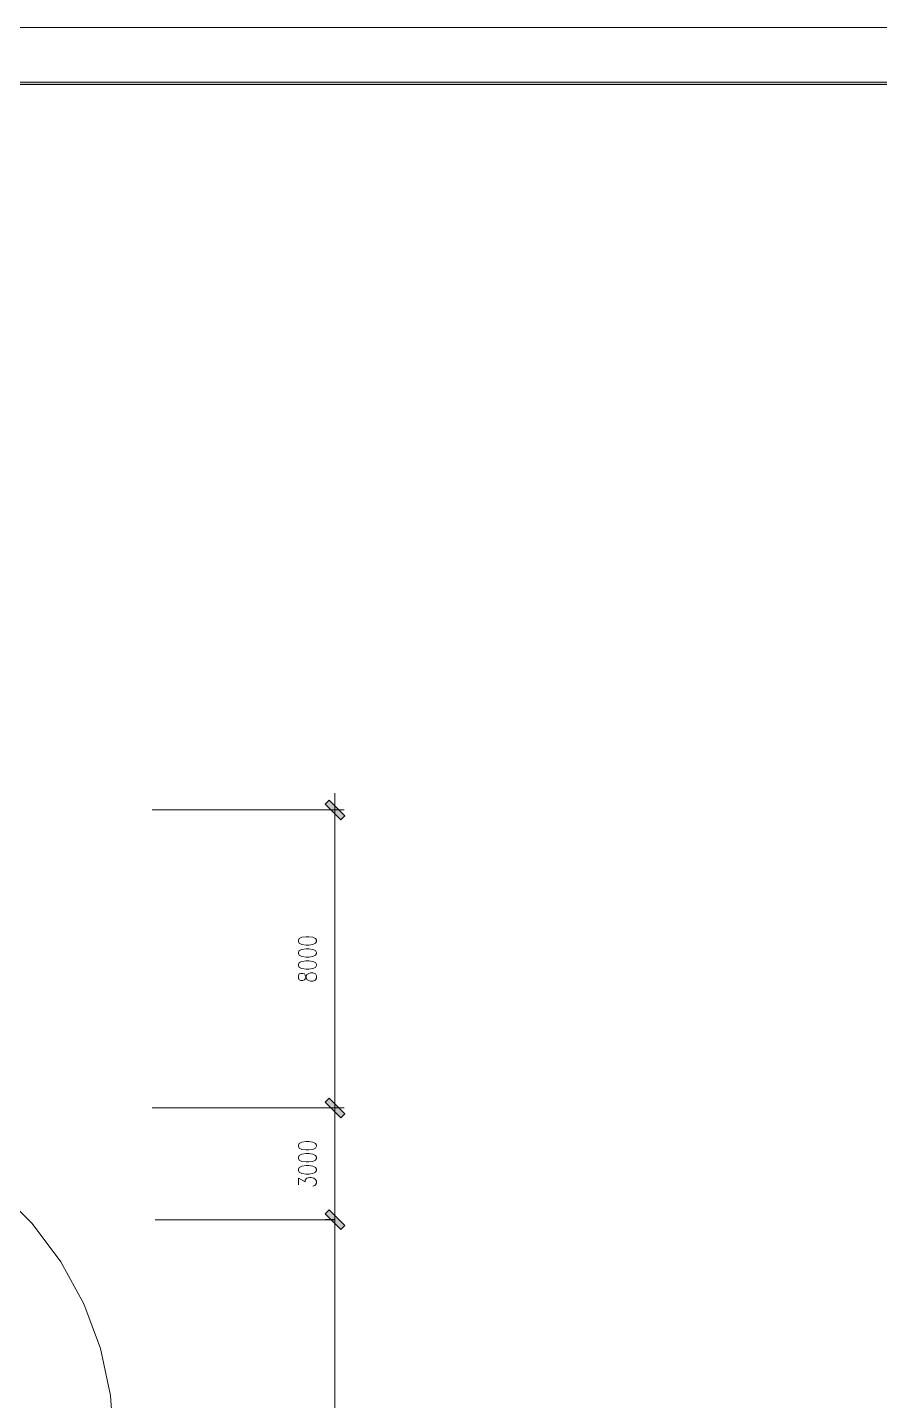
# Model space of a CAD drawing. Header units: millimetres. Extents: x 805 to 6044844, y 120 to 7887884.
# Drawn here: x 5999075 to 6021960, y 7851019 to 7887884 of the extents above; entities that cross this region are included whole.
import ezdxf

# ---------------------------------------------------------------- set-up
doc = ezdxf.new("R2010")
doc.units = ezdxf.units.MM

msp = doc.modelspace()

# ---------------------------------------------------------------- hatches: boundary and pattern name
h = msp.add_hatch(color=0)
h.dxf.hatch_style = 2
h.paths.add_polyline_path([(6043379, 7886420), (6043309, 7886350), (5922490, 7886350), (5922420, 7886420)])
h = msp.add_hatch(color=0)
h.dxf.hatch_style = 2
h.paths.add_polyline_path([(6007596, 7866717), (6007489, 7866612), (6007070, 7867031), (6007176, 7867137)])
h = msp.add_hatch(color=0)
h.dxf.hatch_style = 2
h.paths.add_polyline_path([(6007596, 7858718), (6007489, 7858612), (6007070, 7859032), (6007176, 7859138)])
h = msp.add_hatch(color=0)
h.dxf.hatch_style = 2
h.paths.add_polyline_path([(6007070, 7859032), (6007176, 7859138), (6007596, 7858718), (6007489, 7858612)])
h = msp.add_hatch(color=0)
h.dxf.hatch_style = 2
h.paths.add_polyline_path([(6007596, 7855719), (6007489, 7855612), (6007070, 7856032), (6007176, 7856138)])
h = msp.add_hatch(color=0)
h.dxf.hatch_style = 2
h.paths.add_polyline_path([(6007070, 7856032), (6007176, 7856138), (6007596, 7855719), (6007489, 7855612)])

# ---------------------------------------------------------------- linework, layer by layer
at = {"color": 0, "lineweight": 0}
for points in [[(5918705, 7798792), (5918705, 7887884), (6044844, 7887884), (6044844, 7798792)], [(6043379, 7886420), (6043309, 7886350), (5922490, 7886350), (5922420, 7886420)], [(6007596, 7866717), (6007489, 7866612), (6007070, 7867031), (6007176, 7867137)], [(6006352, 7863343), (6006375, 7863295), (6006444, 7863263), (6006559, 7863247), (6006629, 7863247), (6006744, 7863263), (6006813, 7863295), (6006836, 7863343), (6006836, 7863375), (6006813, 7863424), (6006744, 7863456), (6006629, 7863472), (6006559, 7863472), (6006444, 7863456), (6006375, 7863424), (6006352, 7863375)], [(6006352, 7863020), (6006375, 7862972), (6006444, 7862940), (6006559, 7862923), (6006629, 7862923), (6006744, 7862940), (6006813, 7862972), (6006836, 7863020), (6006836, 7863052), (6006813, 7863101), (6006744, 7863133), (6006629, 7863149), (6006559, 7863149), (6006444, 7863133), (6006375, 7863101), (6006352, 7863052)], [(6006352, 7862697), (6006375, 7862649), (6006444, 7862616), (6006559, 7862600), (6006629, 7862600), (6006744, 7862616), (6006813, 7862649), (6006836, 7862697), (6006836, 7862729), (6006813, 7862778), (6006744, 7862810), (6006629, 7862826), (6006559, 7862826), (6006444, 7862810), (6006375, 7862778), (6006352, 7862729)], [(6006352, 7862358), (6006375, 7862310), (6006421, 7862293), (6006467, 7862293), (6006513, 7862310), (6006536, 7862342), (6006559, 7862407), (6006582, 7862455), (6006629, 7862487), (6006675, 7862503), (6006744, 7862503), (6006790, 7862487), (6006813, 7862471), (6006836, 7862423), (6006836, 7862358), (6006813, 7862310), (6006790, 7862293), (6006744, 7862277), (6006675, 7862277), (6006629, 7862293), (6006582, 7862326), (6006559, 7862374), (6006536, 7862439), (6006513, 7862471), (6006467, 7862487), (6006421, 7862487), (6006375, 7862471), (6006352, 7862423)], [(6007596, 7858718), (6007489, 7858612), (6007070, 7859032), (6007176, 7859138)], [(6007070, 7859032), (6007176, 7859138), (6007596, 7858718), (6007489, 7858612)], [(6006352, 7857844), (6006375, 7857795), (6006444, 7857763), (6006559, 7857747), (6006629, 7857747), (6006744, 7857763), (6006813, 7857795), (6006836, 7857844), (6006836, 7857876), (6006813, 7857924), (6006744, 7857957), (6006629, 7857973), (6006559, 7857973), (6006444, 7857957), (6006375, 7857924), (6006352, 7857876)], [(6006352, 7857521), (6006375, 7857472), (6006444, 7857440), (6006559, 7857424), (6006629, 7857424), (6006744, 7857440), (6006813, 7857472), (6006836, 7857521), (6006836, 7857553), (6006813, 7857601), (6006744, 7857634), (6006629, 7857650), (6006559, 7857650), (6006444, 7857634), (6006375, 7857601), (6006352, 7857553)], [(6006352, 7857198), (6006375, 7857149), (6006444, 7857117), (6006559, 7857100), (6006629, 7857100), (6006744, 7857117), (6006813, 7857149), (6006836, 7857198), (6006836, 7857230), (6006813, 7857278), (6006744, 7857311), (6006629, 7857327), (6006559, 7857327), (6006444, 7857311), (6006375, 7857278), (6006352, 7857230)], [(6007596, 7855719), (6007489, 7855612), (6007070, 7856032), (6007176, 7856138)], [(6007070, 7856032), (6007176, 7856138), (6007596, 7855719), (6007489, 7855612)]]:
    msp.add_lwpolyline(points, close=True, dxfattribs=at)
for points in [[(6007333, 7866424), (6007333, 7867324)], [(6002422, 7866875), (6007582, 7866875)], [(6007333, 7858878), (6007333, 7866871)], [(6007333, 7858425), (6007333, 7859325)], [(6007333, 7859325), (6007333, 7858425)], [(6001399, 7849876), (6001307, 7851157), (6001034, 7852412), (6000586, 7853614), (5999971, 7854741), (5999201, 7855769), (5998293, 7856677), (5997265, 7857447), (5996138, 7858062), (5994935, 7858511), (5993681, 7858784), (5992400, 7858875)], [(6002422, 7858875), (6007582, 7858875)], [(6002422, 7858875), (6007582, 7858875)], [(6007333, 7855878), (6007333, 7858872)], [(6006352, 7856810), (6006352, 7856988), (6006536, 7856891), (6006536, 7856939), (6006559, 7856972), (6006582, 7856988), (6006652, 7857004), (6006698, 7857004), (6006767, 7856988), (6006813, 7856956), (6006836, 7856907), (6006836, 7856858), (6006813, 7856810), (6006790, 7856794), (6006744, 7856777)], [(6007333, 7855426), (6007333, 7856326)], [(6007333, 7856326), (6007333, 7855426)], [(6007333, 7855873), (6002506, 7855873)], [(6007333, 7855875), (6007083, 7855875)], [(6007333, 7855875), (6007083, 7855875)], [(6007333, 7842130), (6007333, 7855873)]]:
    msp.add_lwpolyline(points, dxfattribs=at)

doc.saveas('drawing.dxf')
